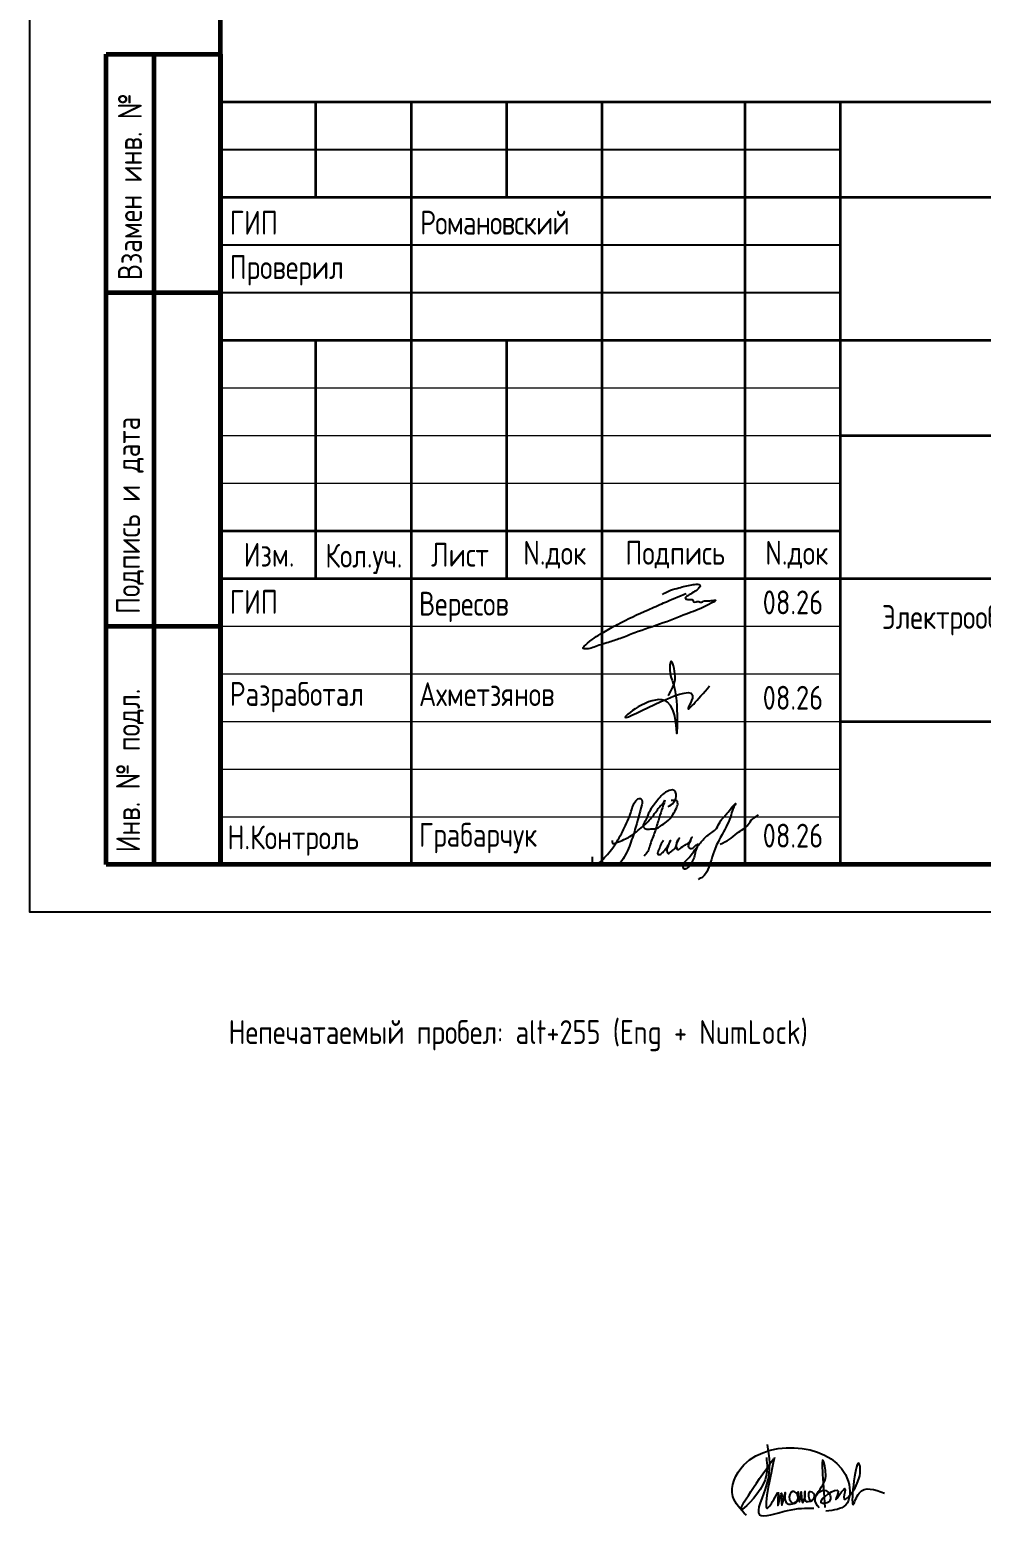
# Paper-space layout 'УГО' of a CAD drawing. Header units: millimetres. Extents: x 0 to 1680, y -218 to 297.
# Drawn here: x 0 to 99.7, y -63.5 to 92.5 of the extents above; entities that cross this region are included whole.
import ezdxf
from ezdxf.enums import TextEntityAlignment as Align

# ---------------------------------------------------------------- set-up
doc = ezdxf.new("R2010")
doc.units = ezdxf.units.MM
doc.layers.add('0_UNC Defpoints ЭОМ', color=6, linetype='Continuous', plot=False)
doc.layers.add('Штамп$0$-Подписи', color=5, linetype='Continuous', lineweight=25)
doc.layers.add('Штамп$0$0_Подписи', color=7, linetype='Continuous')
doc.styles.get("Standard").update_dxf_attribs({"font": 'arial.ttf'})
doc.styles.add('Unecom', font='GOST2304A_0.ttf', dxfattribs={"height": 2.5})
doc.styles.add('Штамп$0$Unecom', font='GOST2304A_0.ttf', dxfattribs={"height": 2.5})

# ---------------------------------------------------------------- blocks, each defined once
blk = doc.blocks.new('Штамп$0$Вересов')
at = {"color": 5, "lineweight": 25}
blk.add_spline([(332.8, 225.8), (366.6, 243.2), (401.1, 253.6), (427.7, 260.3), (455.3, 265.5), (479.9, 268.2), (489.1, 264.7), (483.6, 250.6), (467.7, 239.2), (443.9, 223.5), (432.4, 216.4), (427.2, 210.1), (438.2, 204.7), (450.6, 204.7), (459.8, 201.7), (462.8, 194.8), (473.4, 194.8), (480.5, 196.5), (485.3, 196.5), (489.4, 193.9), (504.2, 196.9), (514.1, 199), (524.5, 199), (549.1, 201.6), (554, 201.6), (538.9, 190.2), (443.4, 147.6), (335.9, 106.2), (216, 64.4), (156.2, 41.3), (106.1, 24.6), (45.5, 4.8), (20.2, -2.4), (0.4, -0.6), (17.6, 20.7), (86.8, 67.9), (143.7, 100.1), (272.1, 161.4), (337.2, 190.1), (432.3, 230.3)], degree=3, dxfattribs=at)
blk = doc.blocks.new('*U10658')
at = {"color": 5, "lineweight": 25, "xscale": 0.025, "yscale": 0.025, "zscale": 0.025}
blk.add_blockref('Штамп$0$Вересов', (0.25, -0.98), dxfattribs=at)
blk = doc.blocks.new('Штамп$0$нпкепука')
at = {"lineweight": 35}
for p, q in [((1009, 75), (1009, 85)), ((1019, 60), (1019, 85)), ((1029, 75), (1029, 85)), ((1039, 60), (1039, 85)), ((1054, 60), (1054, 85)), ((1064, 60), (1064, 85)), ((999, 60), (1184, 60)), ((999, 5), (999, 60)), ((1009, 35), (1009, 60)), ((1019, 5), (1019, 60)), ((1029, 35), (1029, 60)), ((1039, 5), (1039, 60)), ((1054, 5), (1054, 60)), ((1064, 5), (1064, 60)), ((1064, 50), (1184, 50)), ((999, 40), (1064, 40)), ((999, 35), (1184, 35)), ((1064, 20), (1184, 20)), ((999, 5), (1184, 5))]:
    blk.add_line(p, q, dxfattribs=at)
at = {"lineweight": 9}
for p, q in [((999, 55), (1064, 55)), ((999, 50), (1064, 50)), ((999, 45), (1064, 45)), ((999, 30), (1064, 30)), ((999, 25), (1064, 25)), ((999, 20), (1064, 20)), ((999, 15), (1064, 15)), ((999, 10), (1064, 10))]:
    blk.add_line(p, q, dxfattribs=at)
at = {"lineweight": 35}
for points in [[(999, 60), (999, 85), (1184, 85)], [(999, 75), (999, 75), (1184, 75)]]:
    blk.add_lwpolyline(points, dxfattribs=at)
for points in [[(999, 80), (1064, 80)], [(999, 70), (1064, 70)], [(999, 65), (1064, 65)]]:
    blk.add_lwpolyline(points)
at = {"char_height": 2.5, "width": 20, "attachment_point": 4, "style": 'Штамп$0$Unecom'}
for s, insert in [('ГИП', (999.96, 72.32)), ('{\\T0.95;Романовский}', (1019.93, 72.32)), ('Проверил', (999.96, 67.32))]:
    blk.add_mtext(s, dxfattribs=dict(at, insert=insert))
at = {"linetype": 'ByBlock', "char_height": 2.5, "width": 10, "attachment_point": 5, "style": 'Штамп$0$Unecom'}
for s, insert in [('\\pxi-1.2,l1.2;Изм.', (1004.09, 37.5)), ('\\pxi-1.2,l1.2;Кол.уч.', (1014.02, 37.06)), ('\\pi-3,l3;Лист', (1024.1, 37.5)), ('\\pxi-1.2,l1.2;N.док', (1034.04, 37.5)), ('\\pxi-0.012,l0.012;Подпись', (1046.67, 37.5)), ('\\pxi-1.2,l1.2;N.док', (1059.41, 37.5))]:
    blk.add_mtext(s, dxfattribs=dict(at, insert=insert))
blk = doc.blocks.new('*U66')
at = {"color": 5}
blk.add_spline([(6.87, 3.12), (7.37, 4), (7.6, 5.1), (7.16, 6.69), (7.04, 5.77), (7.28, 4.73), (7.77, 2.1), (7.78, -0.87), (6.81, 2.43), (2.37, 0.84), (9.42, 2.84), (9, 1.88), (11.22, 4.12)], degree=3, dxfattribs=at)
blk = doc.blocks.new('*U68')
at = {"layer": 'Штамп$0$-Подписи'}
for points, knots in [([(7.47, 4.27), (7.63, 4.38), (7.99, 4.64), (8.24, 5.22), (7.96, 5.8), (7.09, 5.53), (6.52, 4.76), (5.83, 3.9), (5.63, 3.17), (5.26, 2.7), (5.6, 2.32), (6, 2.47), (6.47, 2.37), (6.87, 2.73), (7.42, 3.03), (7.85, 3.57), (8.15, 4.12), (8.32, 4.52), (8.2, 4.85), (7.94, 4.81), (7.78, 4.82), (7.71, 4.82)], [0, 0, 0, 0, 0.479406, 1.043559, 1.337817, 1.792184, 2.766406, 3.731675, 4.300454, 4.665793, 4.919664, 5.270385, 5.599441, 5.989757, 6.467294, 7.110966, 7.581539, 7.973248, 8.096536, 8.317916, 8.493248, 8.493248, 8.493248, 8.493248]), ([(1.06, 0.06), (1.06, -0.03), (1.05, -0.22), (1.07, -0.61), (1.54, -0.55), (2.07, -0.05), (2.89, 0.83), (3.63, 2.19), (4.27, 3.47), (4.5, 4.5), (4.86, 4.94), (5.11, 5.02), (5.33, 4.81), (5.09, 3.83), (4.75, 2.6), (4.3, 1.16), (3.88, 0.24), (3.61, -0.21), (3.46, -0.4)], [0, 0, 0, 0, 0.221753, 0.491658, 0.705956, 1.129097, 2.273061, 3.521275, 4.795373, 5.702943, 5.970452, 6.124756, 6.269954, 6.5966, 8.310885, 9.49267, 10.151278, 10.729143, 10.729143, 10.729143, 10.729143]), ([(2.74, 1.45), (2.74, 1.36), (2.74, 1.13), (3.51, 1.41), (4.26, 1.73), (5.31, 2.58), (6.17, 3.43), (6.66, 4.22), (7.08, 4.61), (7.17, 4.81), (7.19, 4.84)], [0, 0, 0, 0, 0.178728, 0.438377, 1.431783, 2.524735, 3.492529, 4.331241, 4.735999, 4.833966, 4.833966, 4.833966, 4.833966]), ([(7.19, 4.84), (7, 4.28), (6.7, 3.35), (6.32, 2.04), (5.95, 1.2), (5.8, 0.48), (5.54, 0.27), (5.45, 0.13)], [0, 0, 0, 0, 1.420014, 2.334536, 3.24521, 3.629204, 4.016329, 4.016329, 4.016329, 4.016329]), ([(7.08, 1.45), (6.98, 1.32), (6.78, 1.07), (6.74, 0.7), (6.48, 0.29), (6.78, 0.25), (6.99, 0.4), (7.24, 0.7), (7.46, 0.98), (7.78, 1.7), (7.39, 0.89), (7.34, 0.61), (7.46, 0.26), (7.67, 0.52), (7.92, 0.64), (8.19, 0.93), (8.18, 1.33), (8.33, 1.51), (8.49, 1.77), (8.13, 1.16), (8.11, 0.91), (8.32, 0.55), (8.66, 0.98), (9.01, 1.1), (9.22, 1.27), (9.37, 1.44), (9.36, 1.56), (9.53, 1.79), (9.34, 1.56), (9.36, 1.33), (9.05, 1.01), (9.41, 0.64), (9.65, 0.94), (10.09, 1.25), (9.76, 0.66), (9.73, 0.29), (9.58, -0.22), (9.34, -0.61), (9.13, -0.87), (8.8, -1.04), (8.64, -0.55), (9.05, -0.2), (9.45, 0.26), (9.77, 0.75), (10.21, 1.28), (10.71, 1.9), (11.54, 2.3), (11.82, 3.13), (12.44, 3.67), (12.69, 4.11), (13.28, 4.73), (12.87, 4.1), (12.74, 3.31), (12.09, 2.08), (11.43, 0.9), (11.12, -0.14), (10.84, -0.96), (10.5, -1.62), (10.12, -1.77), (9.99, -1.83)], [0, 0, 0, 0, 0.375006, 0.72533, 1.007739, 1.109683, 1.305689, 1.629094, 1.993713, 2.332514, 2.778018, 3.129887, 3.255855, 3.448715, 3.646687, 3.993746, 4.295863, 4.528814, 4.565292, 4.957176, 5.226938, 5.371054, 5.766335, 6.060651, 6.336405, 6.376473, 6.600854, 6.691126, 6.785025, 7.024598, 7.359365, 7.580863, 7.928791, 8.151109, 8.450026, 8.876581, 9.276471, 9.646819, 9.944256, 10.122453, 10.352014, 10.821119, 11.286932, 11.851619, 12.212364, 12.929078, 13.73447, 14.249842, 14.96011, 15.502804, 15.856802, 16.116519, 16.667375, 18.118978, 19.174415, 19.946874, 20.672183, 21.277551, 21.613423, 21.613423, 21.613423, 21.613423]), ([(11.86, 1.15), (12.12, 1.26), (12.64, 1.49), (13.34, 2.16), (14.15, 2.57), (14.53, 3.32), (14.92, 3.49), (15.08, 3.62)], [0, 0, 0, 0, 0.672766, 1.350905, 2.293722, 2.758965, 3.262592, 3.262592, 3.262592, 3.262592])]:
    blk.add_open_spline(points, degree=3, knots=knots, dxfattribs=at)
blk = doc.blocks.new('*U70')
at = {"color": 5, "lineweight": 25}
for points in [[(2.25, -0.49), (0.83, 1.49), (1.98, 4.8), (12.92, 3.08), (12.66, 0.6), (10.58, -0.05)], [(4.43, 6.94), (4.36, 2.74), (3.62, -0.43), (6.54, 0.02), (9.32, 0.27)], [(4.34, 5.59), (4.2, 3.23), (1.82, 0.17), (5.07, 5.43)], [(5.18, 5.58), (4.57, 0.35), (5.54, 1.9)], [(5.59, 1.93), (5.58, 0.57), (5.93, 1.83), (5.96, 0.58), (6.31, 1.91), (6.37, 0.92), (6.7, 0.69), (7.69, 1.45), (7.07, 2.02), (6.78, 1.18), (7.23, 0.76), (7.72, 1.51), (7.67, 1.97), (7.8, 0.92), (7.98, 1.96), (8.12, 0.85), (8.42, 1.81), (8.4, 2), (8.53, 0.94), (8.73, 0.97), (9, 1), (9.38, 1.66), (8.84, 1.97), (8.95, 1.06), (9.62, 1.73), (10.56, 3.63), (10.35, 5.12), (10.47, 0.33)], [(9.88, 0.29), (9.44, 1.25), (10.59, 2.1), (10.92, 0.94), (10.1, 0.83), (11.86, 2.03), (11.61, 1.18), (12.58, 2.31), (12.46, 1.41), (14.05, 3.35), (14.02, 4.97), (13.47, 0.67), (14.06, 1.84), (16.72, 1.85)]]:
    blk.add_spline(points, degree=3, dxfattribs=at)
blk = doc.blocks.new('Штамп')
for name, p in [('Штамп$0$нпкепука', (-999, -5)), ('*U70', (52.88, -67.75))]:
    blk.add_blockref(name, p)
at = {"color": 5}
blk.add_blockref('*U10658', (37.77, 23.67), dxfattribs=at)
at = {"layer": 'Штамп$0$0_Подписи', "color": 5}
blk.add_blockref('*U66', (40.05, 14.62), dxfattribs=at)
at = {"layer": 'Штамп$0$0_Подписи', "color": 5, "xscale": 1.244612001923084, "yscale": 1.244612001923084, "zscale": 1.244612001923084}
blk.add_blockref('*U68', (37.63, 0.73), dxfattribs=at)
at = {"layer": 'Defpoints', "insert": (0.84, -16.31), "char_height": 2.5, "width": 141.141, "attachment_point": 1, "style": 'Штамп$0$Unecom'}
blk.add_mtext('Непечатаемый пробел: alt+255 (Eng + NumLock)', dxfattribs=at)
blk = doc.blocks.new('*U48')
at = {"lineweight": 60, "ltscale": 10}
for p, q in [((20, 5), (20, 292)), ((8, 90), (20, 90)), ((8, 5), (8, 90)), ((13, 90), (13, 5)), ((20, 90), (20, 5)), ((20, 90), (20, 5)), ((8, 65), (20, 65)), ((8, 30), (20, 30)), ((20, 5), (8, 5)), ((205, 5), (20, 5))]:
    blk.add_line(p, q, dxfattribs=at)
at = {"layer": '0_UNC Defpoints ЭОМ', "ltscale": 10}
blk.add_lwpolyline([(210, 0), (0, 0), (0, 297), (210, 297)], close=True, dxfattribs=at)
blk.add_blockref('Штамп', (20, 5))
at = {"char_height": 2.5, "attachment_point": 4, "rotation": 90, "style": 'Unecom'}
for s, insert, width in [('{\\fGOST type A|b0|i1|c204|p34; }Взамен инв. №', (10.5, 65), 25), (' Подпись и дата', (10.5, 30), 35), (' Инв. № подл.', (10.5, 5), 24.4187)]:
    blk.add_mtext(s, dxfattribs=dict(at, insert=insert, width=width))
at = {"char_height": 2.5, "style": 'Unecom'}
for s, insert, width, attachment_point, line_spacing_factor in [('ГИП', (20.96, 32.55), 20, 4, 2), ('Вересов', (40.8, 32.02), 19.9212, 4, 2), ('08.26', (80, 32.5), 10, 5, 2), ('Электрооборудование силовое электроосвещение внутреннее', (120, 27.5), 70, 5, 1.5), ('Разработал', (20.96, 22.56), 20, 4, 2), ('Ахметзянов', (40.8, 22.87), 19.9212, 4, 2), ('08.26', (80, 22.5), 10, 5, 2), ('Грабарчук', (40.8, 7.78), 19.9212, 4, 2), ('Н.Контроль', (20.72, 7.52), 20, 4, 2), ('08.26', (80, 8.04), 10, 5, 2)]:
    blk.add_mtext(s, dxfattribs=dict(at, insert=insert, width=width, attachment_point=attachment_point, line_spacing_factor=line_spacing_factor))
at = {"style": 'Unecom'}
blk.add_attdef('ЛИСТ_№', text='', height=2.5, dxfattribs=at).set_placement((177.5, 25), align=Align.MIDDLE_CENTER)
blk.add_attdef('КОЛ-ВО_ЛИСТОВ', text='', height=2.5, dxfattribs=at).set_placement((194.71, 23.69), align=Align.CENTER)
at = {"lineweight": 30, "flags": 104}
blk.add_attdef('ОПИСАНИЕ_ЛИСТА', text='', height=2.5, dxfattribs=at).set_placement((119.93, 12.53), align=Align.MIDDLE_CENTER)
at = {"style": 'Unecom', "flags": 8}
blk.add_attdef('ФОРМАТ_БУМАГИ', (169.38, 1.29), '', height=2.5, dxfattribs=at)

psp = doc.layouts.new('УГО')

# ---------------------------------------------------------------- block references
psp.add_blockref('*U48', (0, 0))

doc.saveas('drawing.dxf')
